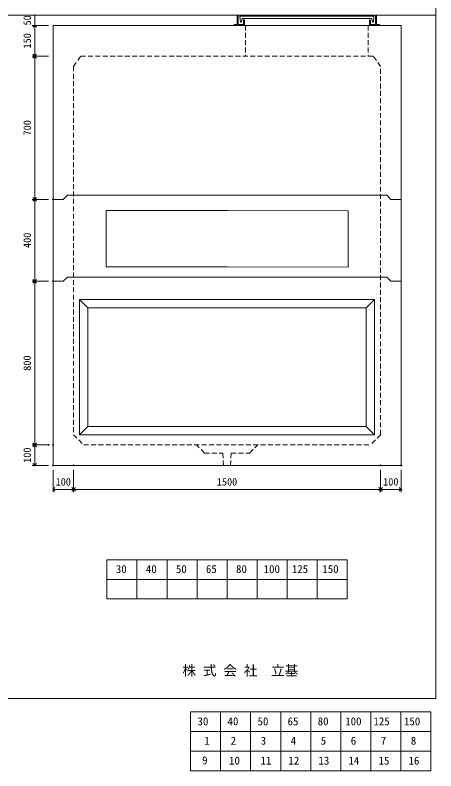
# Model space of a CAD drawing. Units: millimetres, scale not verified. Extents: x -6420 to 6420, y -3026 to 3027.
# Drawn here: x 4365 to 6420, y -3026 to 667 of the extents above; entities that cross this region are included whole.
import ezdxf
from ezdxf.enums import TextEntityAlignment as Align

# ---------------------------------------------------------------- set-up
doc = ezdxf.new("R2010")
doc.units = ezdxf.units.MM
doc.header["$LTSCALE"] = 20
doc.header["$PDMODE"] = 32
doc.header["$PDSIZE"] = 4
doc.linetypes.add('DASHED1', pattern=[1.8, 1.2, -0.6])
doc.linetypes.add('USER2', pattern=[50.8, 31.75, -6.35, 6.35, -6.35])
doc.layers.add('0-1_Defpoints', color=7, linetype='Continuous')
for name, color, linetype, lineweight in [('0-2_waku', 7, 'Continuous', 18), ('0-3_gaikei', 7, 'Continuous', 18), ('0-4_kakure', 7, 'DASHED1', 5), ('0-5_sunpou', 7, 'Continuous', 5), ('0-8_uchigawa', 6, 'Continuous', 18), ('0-A_futa', 3, 'Continuous', 18), ('0-B_GL', 4, 'Continuous', 18), ('0-D_文字１', 7, 'Continuous', 18), ('1-2_uchigawa2', 6, 'USER2', 18), ('1-4_文字２', 7, 'Continuous', 5)]:
    doc.layers.add(name, color=color, linetype=linetype, lineweight=lineweight)
doc.styles.add('ＭＳ ゴシック', font='')
doc.styles.get('ＭＳ ゴシック').set_extended_font_data('MS Gothic')

# ---------------------------------------------------------------- blocks, each defined once
blk = doc.blocks.new('_Open90')
at = {"layer": '0-5_sunpou'}
blk.add_line((0, 0), (-1, 0), dxfattribs=at)
blk.add_lwpolyline([(-0.5, 0.5), (0, 0), (-0.5, -0.5)], dxfattribs=at)
blk = doc.blocks.new('D48')
at = {"layer": '0-1_Defpoints'}
for p in [(7133.24, 1966.83), (7044.21, 1166.83), (7133.24, 1166.83)]:
    blk.add_point(p, dxfattribs=at)
at = {"layer": '0-5_sunpou'}
for p, q in [((7111.24, 1966.83), (7031.21, 1966.83)), ((7044.21, 1948.83), (7044.21, 1184.83)), ((7111.24, 1166.83), (7031.21, 1166.83))]:
    blk.add_line(p, q, dxfattribs=at)
at = {"layer": '0-5_sunpou', "xscale": 18, "yscale": 18}
for p, rotation in [((7044.21, 1966.83), 90), ((7044.21, 1166.83), 270)]:
    blk.add_blockref('_Open90', p, dxfattribs=dict(at, rotation=rotation))
at = {"layer": '0-5_sunpou', "style": 'ＭＳ ゴシック'}
blk.add_text('800', height=36.66, rotation=90, dxfattribs=at).set_placement((7036.21, 1529.33), align=Align.BOTTOM_LEFT)
blk = doc.blocks.new('D49')
at = {"layer": '0-1_Defpoints'}
for p in [(7111.24, 1166.83), (7044.21, 1066.83), (7133.24, 1066.83)]:
    blk.add_point(p, dxfattribs=at)
at = {"layer": '0-5_sunpou'}
for p, q in [((7089.24, 1166.83), (7031.21, 1166.83)), ((7044.21, 1148.83), (7044.21, 1084.83)), ((7111.24, 1066.83), (7031.21, 1066.83))]:
    blk.add_line(p, q, dxfattribs=at)
at = {"layer": '0-5_sunpou', "xscale": 18, "yscale": 18}
for p, rotation in [((7044.21, 1166.83), 90), ((7044.21, 1066.83), 270)]:
    blk.add_blockref('_Open90', p, dxfattribs=dict(at, rotation=rotation))
at = {"layer": '0-5_sunpou', "style": 'ＭＳ ゴシック'}
blk.add_text('100', height=36.66, rotation=90, dxfattribs=at).set_placement((7036.21, 1079.33), align=Align.BOTTOM_LEFT)
blk = doc.blocks.new('D50')
at = {"layer": '0-1_Defpoints'}
for p in [(7133.24, 1066.83), (7233.24, 1066.83), (7233.24, 949.12)]:
    blk.add_point(p, dxfattribs=at)
at = {"layer": '0-5_sunpou'}
for p, q in [((7133.24, 1044.83), (7133.24, 936.12)), ((7233.24, 1044.83), (7233.24, 936.12)), ((7151.24, 949.12), (7215.24, 949.12))]:
    blk.add_line(p, q, dxfattribs=at)
at = {"layer": '0-5_sunpou', "xscale": 18, "yscale": 18, "rotation": 180}
blk.add_blockref('_Open90', (7133.24, 949.12), dxfattribs=at)
at = {"layer": '0-5_sunpou', "xscale": 18, "yscale": 18}
blk.add_blockref('_Open90', (7233.24, 949.12), dxfattribs=at)
at = {"layer": '0-5_sunpou', "style": 'ＭＳ ゴシック'}
blk.add_text('100', height=36.66, dxfattribs=at).set_placement((7145.74, 957.12), align=Align.BOTTOM_LEFT)
blk = doc.blocks.new('D51')
at = {"layer": '0-1_Defpoints'}
for p in [(7233.24, 1066.83), (8733.24, 1066.83), (8733.24, 949.12)]:
    blk.add_point(p, dxfattribs=at)
at = {"layer": '0-5_sunpou'}
for p, q in [((7233.24, 1044.83), (7233.24, 936.12)), ((8733.24, 1044.83), (8733.24, 936.12)), ((7251.24, 949.12), (8715.24, 949.12))]:
    blk.add_line(p, q, dxfattribs=at)
at = {"layer": '0-5_sunpou', "xscale": 18, "yscale": 18, "rotation": 180}
blk.add_blockref('_Open90', (7233.24, 949.12), dxfattribs=at)
at = {"layer": '0-5_sunpou', "xscale": 18, "yscale": 18}
blk.add_blockref('_Open90', (8733.24, 949.12), dxfattribs=at)
at = {"layer": '0-5_sunpou', "style": 'ＭＳ ゴシック'}
blk.add_text('1500', height=36.66, dxfattribs=at).set_placement((7933.24, 957.12), align=Align.BOTTOM_LEFT)
blk = doc.blocks.new('D52')
at = {"layer": '0-1_Defpoints'}
for p in [(8733.24, 1066.83), (8833.24, 1066.83), (8833.24, 949.12)]:
    blk.add_point(p, dxfattribs=at)
at = {"layer": '0-5_sunpou'}
for p, q in [((8733.24, 1044.83), (8733.24, 936.12)), ((8833.24, 1044.83), (8833.24, 936.12)), ((8751.24, 949.12), (8815.24, 949.12))]:
    blk.add_line(p, q, dxfattribs=at)
at = {"layer": '0-5_sunpou', "xscale": 18, "yscale": 18, "rotation": 180}
blk.add_blockref('_Open90', (8733.24, 949.12), dxfattribs=at)
at = {"layer": '0-5_sunpou', "xscale": 18, "yscale": 18}
blk.add_blockref('_Open90', (8833.24, 949.12), dxfattribs=at)
at = {"layer": '0-5_sunpou', "style": 'ＭＳ ゴシック'}
blk.add_text('100', height=36.66, dxfattribs=at).set_placement((8745.74, 957.12), align=Align.BOTTOM_LEFT)
blk = doc.blocks.new('D56')
at = {"layer": '0-1_Defpoints'}
for p in [(7133.24, 2366.83), (7044.21, 1966.83), (7133.24, 1966.83)]:
    blk.add_point(p, dxfattribs=at)
at = {"layer": '0-5_sunpou'}
for p, q in [((7111.24, 2366.83), (7031.21, 2366.83)), ((7044.21, 2348.83), (7044.21, 1984.83)), ((7111.24, 1966.83), (7031.21, 1966.83))]:
    blk.add_line(p, q, dxfattribs=at)
at = {"layer": '0-5_sunpou', "xscale": 18, "yscale": 18}
for p, rotation in [((7044.21, 2366.83), 90), ((7044.21, 1966.83), 270)]:
    blk.add_blockref('_Open90', p, dxfattribs=dict(at, rotation=rotation))
at = {"layer": '0-5_sunpou', "style": 'ＭＳ ゴシック'}
blk.add_text('400', height=36.66, rotation=90, dxfattribs=at).set_placement((7036.21, 2129.33), align=Align.BOTTOM_LEFT)
blk = doc.blocks.new('_Open90_44')
at = {"layer": '0-5_sunpou'}
blk.add_line((0, 0), (-1, 0), dxfattribs=at)
blk.add_lwpolyline([(-0.5, 0.5), (0, 0), (-0.5, -0.5)], dxfattribs=at)
blk = doc.blocks.new('150')
at = {"layer": '0-5_sunpou'}
blk.add_line((8, 57), (8, -57), dxfattribs=at)
at = {"layer": '0-5_sunpou', "xscale": 18, "yscale": 18}
for p, rotation in [((8, 75), 90), ((8, -75), 270)]:
    blk.add_blockref('_Open90_44', p, dxfattribs=dict(at, rotation=rotation))
at = {"layer": '0-5_sunpou', "style": 'ＭＳ ゴシック'}
blk.add_text('150', height=36.66, rotation=90, dxfattribs=at).set_placement((0, -37.5), align=Align.BOTTOM_LEFT)
blk = doc.blocks.new('50')
at = {"layer": '0-5_sunpou'}
for p, q in [((57.6, 33.33), (-23.42, 33.33)), ((-10.42, 33.33), (-10.42, -16.67)), ((34.61, -16.67), (-23.42, -16.67)), ((56.61, -16.67), (-23.42, -16.67))]:
    blk.add_line(p, q, dxfattribs=at)
blk.add_point((-10.42, -16.67), dxfattribs=at)
at = {"layer": '0-5_sunpou', "style": 'ＭＳ ゴシック'}
blk.add_text('50', height=36.66, rotation=90, dxfattribs=at).set_placement((-18.42, -16.67), align=Align.BOTTOM_LEFT)
blk = doc.blocks.new('700')
at = {"layer": '0-5_sunpou'}
for p, q in [((75.03, 350), (-5, 350)), ((8, 332), (8, -332))]:
    blk.add_line(p, q, dxfattribs=at)
at = {"layer": '0-5_sunpou', "xscale": 18, "yscale": 18}
for p, rotation in [((8, 350), 90), ((8, -350), 270)]:
    blk.add_blockref('_Open90_44', p, dxfattribs=dict(at, rotation=rotation))
at = {"layer": '0-5_sunpou', "style": 'ＭＳ ゴシック'}
blk.add_text('700', height=36.66, rotation=90, dxfattribs=at).set_placement((0, -37.5), align=Align.BOTTOM_LEFT)

msp = doc.modelspace()

# ---------------------------------------------------------------- linework, layer by layer
at = {"layer": '0-2_waku'}
for p, q in [((6420, 3026.61), (6420, -2673.39)), ((6420, 2670.36), (6420, -2673.39)), ((4813.33, -1994.39), (4813.33, -2186.39)), ((4813.33, -1994.39), (4813.33, -2186.39)), ((4813.33, -1994.39), (4813.33, -2186.39)), ((4813.33, -1994.39), (4813.33, -2186.39)), ((4813.33, -1994.39), (5986.67, -1994.39)), ((4960, -1994.39), (4960, -2186.39)), ((5106.67, -1994.39), (5106.67, -2186.39)), ((5106.67, -1994.39), (5106.67, -2186.39)), ((5253.33, -1994.39), (5253.33, -2186.39)), ((5400, -1994.39), (5400, -2186.39)), ((5546.67, -1994.39), (5546.67, -2186.39)), ((5693.33, -1994.39), (5693.33, -2186.39)), ((5840, -1994.39), (5840, -2186.39)), ((5986.67, -1994.39), (5986.67, -2186.39)), ((4813.33, -2090.39), (5986.67, -2090.39)), ((4813.33, -2186.39), (5986.67, -2186.39)), ((-1740, -2673.39), (6420, -2673.39))]:
    msp.add_line(p, q, dxfattribs=at)
msp.add_lwpolyline([(-1740, 3026.61), (6420, 3026.61), (6420, -2673.39)], dxfattribs=at)
at = {"layer": '0-3_gaikei'}
for p, q in [((4550, 616.61), (4550, -1533.39)), ((4550, 616.61), (6250, 616.61)), ((4550, 616.61), (6250, 616.61)), ((6250, 616.61), (6250, -1533.39)), ((4620, -213.39), (4600, -233.39)), ((4620, -213.39), (6180, -213.39)), ((6180, -213.39), (6200, -233.39)), ((4550, -233.39), (4600, -233.39)), ((4550, -233.39), (4600, -233.39)), ((6200, -233.39), (6250, -233.39)), ((4620, -613.39), (4600, -633.39)), ((4620, -613.39), (6180, -613.39)), ((6180, -613.39), (6200, -633.39)), ((4550, -633.39), (4600, -633.39)), ((6200, -633.39), (6250, -633.39)), ((4550, -1533.39), (6250, -1533.39))]:
    msp.add_line(p, q, dxfattribs=at)
at = {"layer": '0-4_kakure'}
for p, q in [((5490, 616.61), (5490, 466.61)), ((6090, 616.61), (6090, 466.61)), ((4650, 416.61), (4685, 466.61)), ((4685, 466.61), (6115, 466.61)), ((6150, 416.61), (6115, 466.61)), ((4650, 416.61), (4650, -1383.39)), ((6150, -1383.39), (6150, 416.61)), ((4650, -1383.39), (4700, -1433.39)), ((6150, -1383.39), (6100, -1433.39)), ((4700, -1433.39), (6100, -1433.39)), ((5290, -1473.39), (5250, -1433.39)), ((5290, -1473.39), (5380, -1473.39)), ((5380, -1473.39), (5382.5, -1533.39)), ((5420, -1473.39), (5417.5, -1533.39))]:
    msp.add_line(p, q, dxfattribs=at)
msp.add_lwpolyline([(5420, -1473.39), (5510, -1473.39), (5550, -1433.39)], dxfattribs=at)
at = {"layer": '0-8_uchigawa'}
for p, q in [((4680, -723.39), (5400, -723.39)), ((4680, -723.39), (4680, -1383.39)), ((4720, -763.39), (4680, -723.39)), ((6120, -723.39), (5400, -723.39)), ((6080, -763.39), (6120, -723.39)), ((6120, -723.39), (6120, -1383.39)), ((6120, -723.39), (6120, -1383.39)), ((4720, -763.39), (4720, -1343.39)), ((4720, -763.39), (5400, -763.39)), ((4720, -763.39), (5400, -763.39)), ((6080, -763.39), (5400, -763.39)), ((6080, -763.39), (6080, -1343.39)), ((4720, -1343.39), (4680, -1383.39)), ((4720, -1343.39), (5400, -1343.39)), ((4680, -1383.39), (5400, -1383.39)), ((5400.69, -1384.08), (6120, -1383.39))]:
    msp.add_line(p, q, dxfattribs=at)
msp.add_lwpolyline([(5400, -1343.39), (6080, -1343.39), (6120, -1383.39)], dxfattribs=at)
at = {"layer": '0-A_futa'}
for p, q in [((5452, 666.61), (5455, 666.61)), ((5455, 666.61), (5455, 621.61)), ((6125, 666.61), (6128, 666.61)), ((6125, 666.61), (6125, 621.61)), ((5450, 664.61), (5450, 621.61)), ((5462.81, 662.11), (6117.14, 662.11)), ((5462.81, 662.11), (5465.3, 632.11)), ((5465.3, 632.11), (5469.01, 632.11)), ((5473.33, 651.11), (5469.01, 632.11)), ((5473.33, 651.11), (6106.67, 651.11)), ((5480, 641.61), (5480, 621.61)), ((5482, 643.61), (5483, 643.61)), ((5485, 641.61), (5485, 616.61)), ((6095, 641.61), (6095, 616.61)), ((6098, 643.61), (6097, 643.61)), ((6100, 641.61), (6100, 621.61)), ((6106.67, 651.11), (6110.99, 632.11)), ((6114.89, 632.11), (6110.99, 632.11)), ((6117.14, 662.11), (6114.89, 632.11)), ((6130, 664.61), (6130, 621.61)), ((5435, 619.61), (5435, 618.61)), ((5437, 621.61), (5450, 621.61)), ((5490, 616.61), (5437, 616.61)), ((5455, 621.61), (5480, 621.61)), ((6095, 616.61), (6143, 616.61)), ((6125, 621.61), (6100, 621.61)), ((6143, 621.61), (6130, 621.61)), ((6145, 619.61), (6145, 618.61))]:
    msp.add_line(p, q, dxfattribs=at)
for centre, start, end in [((5452, 664.61), 90, 180), ((6128, 664.61), 0, 90), ((5482, 641.61), 90, 180), ((5483, 641.61), 0, 90), ((6097, 641.61), 90, 180), ((6098, 641.61), 0, 90), ((5437, 619.61), 90, 180), ((5437, 618.61), 180, 270), ((6143, 619.61), 0, 90), ((6143, 618.61), 270, 0)]:
    msp.add_arc(centre, 2, start, end, dxfattribs=at)
at = {"layer": '0-B_GL'}
msp.add_line((-1740, 666.61), (6420, 666.61), dxfattribs=at)
at = {"layer": '1-2_uchigawa2'}
for p, q in [((4810, -288.39), (5400, -288.39)), ((4810, -288.39), (4810, -563.39)), ((5991.55, -289.26), (5401.55, -288.39)), ((5991.55, -289.26), (5991.15, -564.26)), ((4810, -563.39), (5400.53, -563.39)), ((5991.15, -564.26), (5400.61, -563.39))]:
    msp.add_line(p, q, dxfattribs=at)
at = {"layer": '1-4_文字２'}
for p, q in [((5221.92, -2738.5), (5221.92, -2930.5)), ((5221.92, -2738.5), (5221.92, -2930.5)), ((5221.92, -2738.5), (5221.92, -2930.5)), ((5221.92, -2738.5), (5221.92, -2930.5)), ((5221.92, -2738.5), (6395.26, -2738.5)), ((5221.92, -2738.5), (5221.92, -2930.5)), ((5221.92, -2738.5), (5221.92, -2930.5)), ((5221.92, -2738.5), (5221.92, -2930.5)), ((5221.92, -2738.5), (5221.92, -2930.5)), ((5221.92, -2738.5), (6395.26, -2738.5)), ((5368.59, -2738.5), (5368.59, -2930.5)), ((5368.59, -2738.5), (5368.59, -2930.5)), ((5515.26, -2738.5), (5515.26, -2930.5)), ((5515.26, -2738.5), (5515.26, -2930.5)), ((5515.26, -2738.5), (5515.26, -2930.5)), ((5515.26, -2738.5), (5515.26, -2930.5)), ((5661.92, -2738.5), (5661.92, -2930.5)), ((5661.92, -2738.5), (5661.92, -2930.5)), ((5808.59, -2738.5), (5808.59, -2930.5)), ((5808.59, -2738.5), (5808.59, -2930.5)), ((5955.26, -2738.5), (5955.26, -2930.5)), ((5955.26, -2738.5), (5955.26, -2930.5)), ((6101.92, -2738.5), (6101.92, -2930.5)), ((6101.92, -2738.5), (6101.92, -2930.5)), ((6248.59, -2738.5), (6248.59, -2930.5)), ((6248.59, -2738.5), (6248.59, -2930.5)), ((6395.26, -2738.5), (6395.26, -2930.5)), ((6395.26, -2738.5), (6395.26, -2930.5)), ((5221.92, -2834.5), (6395.26, -2834.5)), ((5221.92, -2834.5), (6395.26, -2834.5)), ((5221.92, -2930.5), (6395.26, -2930.5)), ((5221.92, -2930.5), (6395.26, -2930.5)), ((5221.92, -2930.5), (5221.92, -3026.5)), ((5221.92, -2930.5), (5221.92, -3026.5)), ((5221.92, -2930.5), (5221.92, -3026.5)), ((5221.92, -2930.5), (5221.92, -3026.5)), ((5221.92, -2930.5), (6395.26, -2930.5)), ((5221.92, -2930.5), (5221.92, -3026.5)), ((5221.92, -2930.5), (5221.92, -3026.5)), ((5221.92, -2930.5), (5221.92, -3026.5)), ((5221.92, -2930.5), (5221.92, -3026.5)), ((5221.92, -2930.5), (6395.26, -2930.5)), ((5368.59, -2930.5), (5368.59, -3026.5)), ((5368.59, -2930.5), (5368.59, -3026.5)), ((5515.26, -2930.5), (5515.26, -3026.5)), ((5515.26, -2930.5), (5515.26, -3026.5)), ((5515.26, -2930.5), (5515.26, -3026.5)), ((5515.26, -2930.5), (5515.26, -3026.5)), ((5661.92, -2930.5), (5661.92, -3026.5)), ((5661.92, -2930.5), (5661.92, -3026.5)), ((5808.59, -2930.5), (5808.59, -3026.5)), ((5808.59, -2930.5), (5808.59, -3026.5)), ((5955.26, -2930.5), (5955.26, -3026.5)), ((5955.26, -2930.5), (5955.26, -3026.5)), ((6101.92, -2930.5), (6101.92, -3026.5)), ((6101.92, -2930.5), (6101.92, -3026.5)), ((6248.59, -2930.5), (6248.59, -3026.5)), ((6248.59, -2930.5), (6248.59, -3026.5)), ((6395.26, -2930.5), (6395.26, -3026.5)), ((6395.26, -2930.5), (6395.26, -3026.5)), ((5221.92, -3026.5), (6395.26, -3026.5)), ((5221.92, -3026.5), (6395.26, -3026.5))]:
    msp.add_line(p, q, dxfattribs=at)

# ---------------------------------------------------------------- block references
at = {"layer": '0-5_sunpou'}
for name, p in [('50', (4471.39, 633.28)), ('150', (4452.97, 541.61)), ('700', (4452.97, 116.61)), ('D56', (-2583.24, -2600.22)), ('D48', (-2583.24, -2600.22)), ('D49', (-2583.24, -2600.22)), ('D50', (-2583.24, -2600.22)), ('D51', (-2583.24, -2600.22)), ('D52', (-2583.24, -2600.22))]:
    msp.add_blockref(name, p, dxfattribs=at)

# ---------------------------------------------------------------- texts
at = {"layer": '0-D_文字１', "style": 'ＭＳ ゴシック'}
for s, height, p in [('30', 39.1, (4856.73, -2071.48)), ('40', 39.1, (5003.4, -2071.48)), ('50', 39.1, (5150.07, -2071.48)), ('65', 39.1, (5296.73, -2071.48)), ('80', 39.1, (5443.94, -2071.48)), ('100', 39.1, (5578.44, -2071.48)), ('125', 39.1, (5716.29, -2071.48)), ('150', 39.1, (5865.31, -2071.48)), (' 株 式 会 社\u3000立基', 48.88, (5148.71, -2575.2))]:
    msp.add_text(s, height=height, dxfattribs=at).set_placement(p, align=Align.BOTTOM_LEFT)
at = {"layer": '1-4_文字２', "style": 'ＭＳ ゴシック'}
for s, p in [('30', (5255.46, -2815.59)), ('30', (5255.46, -2815.59)), ('40', (5402.13, -2815.59)), ('40', (5402.13, -2815.59)), ('50', (5548.8, -2815.59)), ('50', (5548.8, -2815.59)), ('65', (5695.46, -2815.59)), ('65', (5695.46, -2815.59)), ('80', (5842.67, -2815.59)), ('80', (5842.67, -2815.59)), ('100', (5977.17, -2815.59)), ('100', (5977.17, -2815.59)), ('125', (6115.02, -2815.59)), ('125', (6115.02, -2815.59)), ('150', (6264.04, -2815.59)), ('150', (6264.04, -2815.59)), ('1', (5288.99, -2910.31)), ('2', (5417.57, -2910.31)), ('3', (5564.24, -2910.31)), ('4', (5710.91, -2910.31)), ('5', (5857.57, -2910.31)), ('6', (6004.24, -2910.31)), ('7', (6150.91, -2910.31)), ('8', (6297.57, -2910.31)), ('9', (5278.24, -3006.31)), ('10', (5409.46, -3007.59)), ('11', (5563.45, -3007.59)), ('12', (5699.73, -3007.59)), ('13', (5846.4, -3007.59)), ('14', (5993.06, -3007.59)), ('15', (6139.73, -3007.59)), ('16', (6286.4, -3007.59))]:
    msp.add_text(s, height=39.1, dxfattribs=at).set_placement(p, align=Align.BOTTOM_LEFT)

doc.saveas('drawing.dxf')
